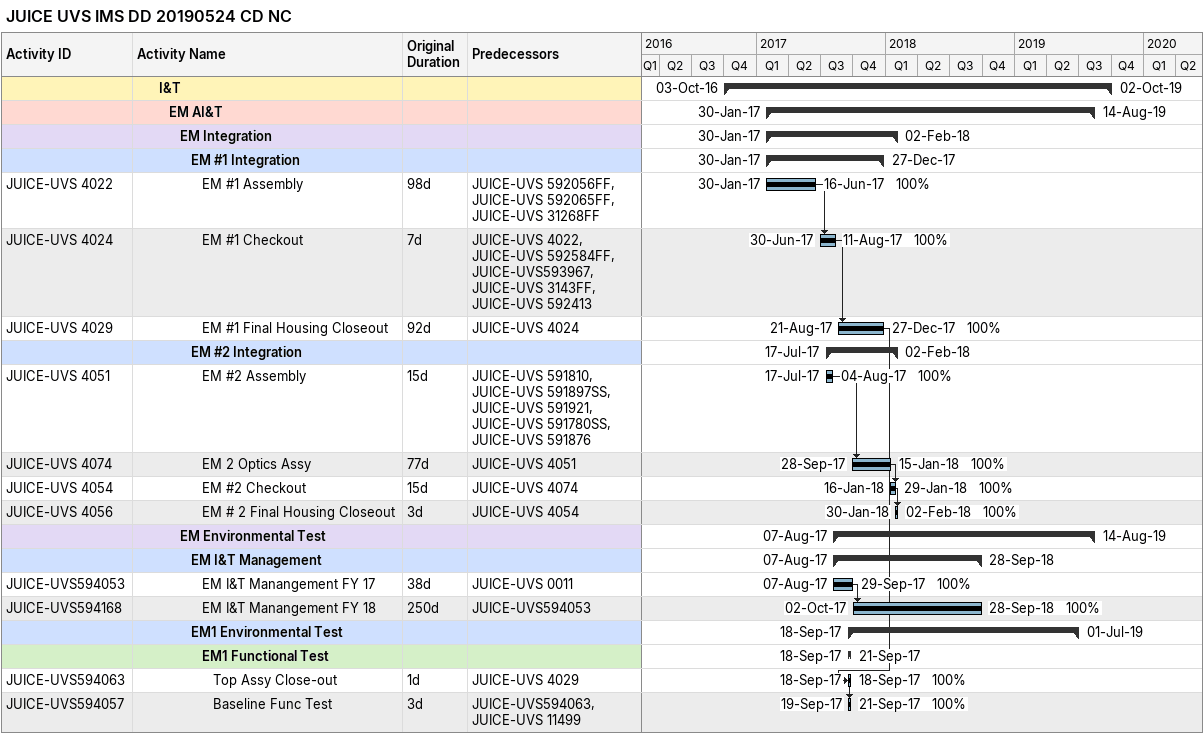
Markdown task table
JUICE UVS IMS DD 20190524 CD NC

| ID | Level | Task | Original duration | Start | Finish | Predecessors | % complete |
|---|---|---|---|---|---|---|---|
|  | 3 | **I&T** |  | 2016-10-03 | 2019-10-02 |  |  |
|  | 4 | **EM AI&T** |  | 2017-01-30 | 2019-08-14 |  |  |
|  | 5 | **EM Integration** |  | 2017-01-30 | 2018-02-02 |  |  |
|  | 6 | **EM #1 Integration** |  | 2017-01-30 | 2017-12-27 |  |  |
| JUICE-UVS 4022 | 7 | EM #1 Assembly | 98d | 2017-01-30 | 2017-06-16 | JUICE-UVS 592056FF, JUICE-UVS 592065FF, JUICE-UVS 31268FF | 100 |
| JUICE-UVS 4024 | 7 | EM #1 Checkout | 7d | 2017-06-30 | 2017-08-11 | JUICE-UVS 4022, JUICE-UVS 592584FF, JUICE-UVS593967, JUICE-UVS 3143FF, JUICE-UVS 592413 | 100 |
| JUICE-UVS 4029 | 7 | EM #1 Final Housing Closeout | 92d | 2017-08-21 | 2017-12-27 | JUICE-UVS 4024 | 100 |
|  | 6 | **EM #2 Integration** |  | 2017-07-17 | 2018-02-02 |  |  |
| JUICE-UVS 4051 | 7 | EM #2 Assembly | 15d | 2017-07-17 | 2017-08-04 | JUICE-UVS 591810, JUICE-UVS 591897SS, JUICE-UVS 591921, JUICE-UVS 591780SS, JUICE-UVS 591876 | 100 |
| JUICE-UVS 4074 | 7 | EM 2 Optics Assy | 77d | 2017-09-28 | 2018-01-15 | JUICE-UVS 4051 | 100 |
| JUICE-UVS 4054 | 7 | EM #2 Checkout | 15d | 2018-01-16 | 2018-01-29 | JUICE-UVS 4074 | 100 |
| JUICE-UVS 4056 | 7 | EM # 2 Final Housing Closeout | 3d | 2018-01-30 | 2018-02-02 | JUICE-UVS 4054 | 100 |
|  | 5 | **EM Environmental Test** |  | 2017-08-07 | 2019-08-14 |  |  |
|  | 6 | **EM I&T Management** |  | 2017-08-07 | 2018-09-28 |  |  |
| JUICE-UVS594053 | 7 | EM I&T Manangement FY 17 | 38d | 2017-08-07 | 2017-09-29 | JUICE-UVS 0011 | 100 |
| JUICE-UVS594168 | 7 | EM I&T Manangement FY 18 | 250d | 2017-10-02 | 2018-09-28 | JUICE-UVS594053 | 100 |
|  | 6 | **EM1 Environmental Test** |  | 2017-09-18 | 2019-07-01 |  |  |
|  | 7 | **EM1 Functional Test** |  | 2017-09-18 | 2017-09-21 |  |  |
| JUICE-UVS594063 | 8 | Top Assy Close-out | 1d | 2017-09-18 | 2017-09-18 | JUICE-UVS 4029 | 100 |
| JUICE-UVS594057 | 8 | Baseline Func Test | 3d | 2017-09-19 | 2017-09-21 | JUICE-UVS594063, JUICE-UVS 11499 | 100 |
